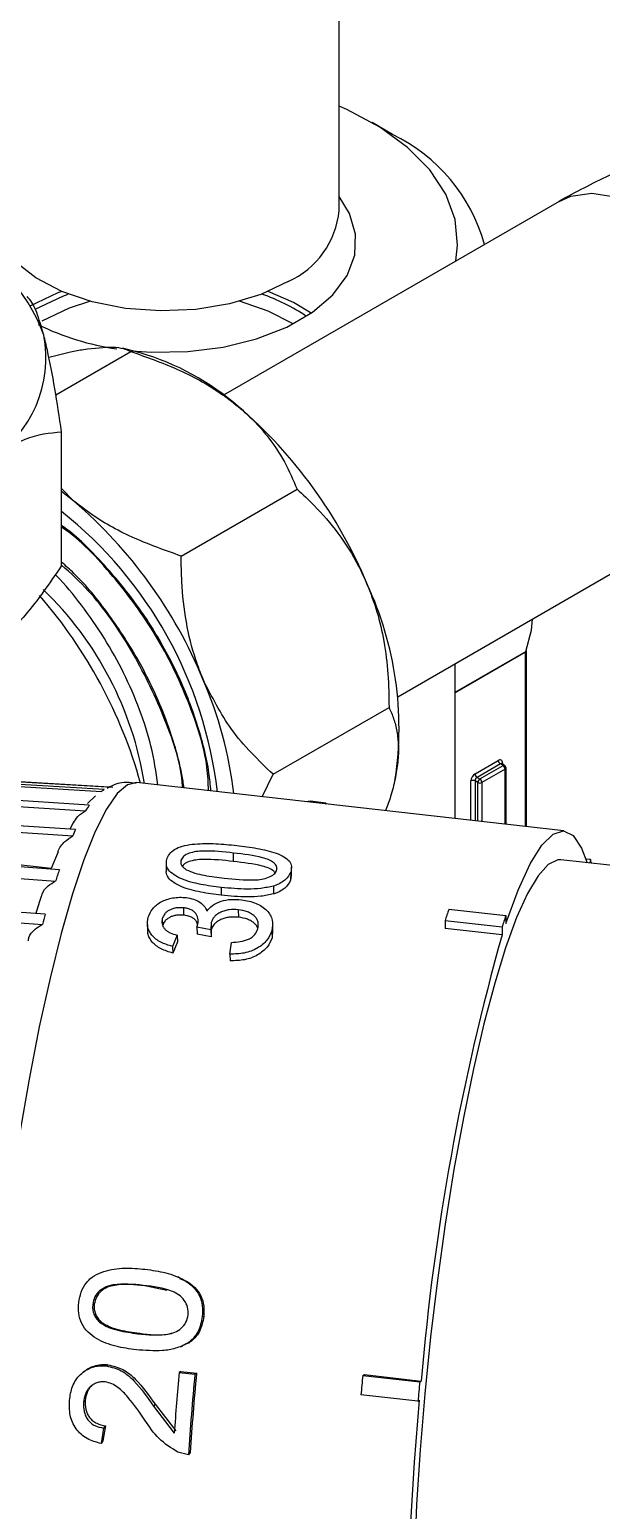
# Model space of a CAD drawing. Header units: millimetres. Extents: x 15 to 415, y 5 to 292.
# Drawn here: x 337.68 to 346.12, y 155.3 to 177.16 of the extents above; entities that cross this region are included whole.
import ezdxf

# ---------------------------------------------------------------- set-up
doc = ezdxf.new("R2010")
doc.units = ezdxf.units.MM

msp = doc.modelspace()

# ---------------------------------------------------------------- linework, layer by layer
at = {"color": 7, "linetype": 'Continuous', "lineweight": 25}
for p, q in [((342.2469, 174.4923), (342.2469, 184.1861)), ((343.0347, 175.6144), (342.7316, 175.7894)), ((345.4933, 174.6268), (340.5407, 171.7677)), ((338.0626, 171.7694), (339.1713, 172.4095)), ((339.3109, 172.3884), (339.0474, 172.4572)), ((338.1482, 169.2495), (338.1482, 171.2253)), ((338.3304, 170.2002), (338.1482, 170.3857)), ((338.3304, 170.2002), (338.1482, 170.3443)), ((339.9137, 169.3904), (341.6247, 170.3782)), ((343.1119, 167.3138), (348.0645, 170.1728)), ((345.0115, 165.3965), (345.0115, 167.9885)), ((343.9612, 165.5151), (343.9612, 167.8041)), ((341.272, 166.1682), (342.9829, 167.1559)), ((330.0164, 166.4344), (338.7388, 165.9164)), ((338.7769, 165.9418), (330.0546, 166.4608)), ((330.1828, 166.4967), (338.9051, 165.9777)), ((344.2529, 166.1755), (344.5964, 166.3738)), ((329.806, 166.1789), (338.5027, 165.6308)), ((338.5574, 165.7152), (329.8685, 166.2731)), ((338.8569, 165.9806), (332.997, 166.3293)), ((341.1092, 165.8372), (341.272, 166.1682)), ((344.6267, 166.3213), (344.2832, 166.123)), ((344.3237, 166.0997), (344.6671, 166.298)), ((344.6974, 166.2455), (344.354, 166.0472)), ((344.6671, 166.298), (344.6267, 166.3213)), ((344.6885, 166.3001), (344.6481, 166.3234)), ((344.71, 165.4306), (344.71, 166.263)), ((345.5658, 165.3339), (339.2568, 166.0464)), ((344.2933, 166.0472), (344.2529, 166.0705)), ((344.2832, 166.123), (344.3237, 166.0997)), ((329.6166, 165.8089), (338.3133, 165.2618)), ((338.3559, 165.3547), (329.6592, 165.9028)), ((338.6494, 165.8489), (338.5298, 165.7382)), ((341.8212, 165.7707), (341.7559, 165.7642)), ((342.052, 165.7447), (341.8212, 165.7707)), ((342.052, 165.7447), (342.05, 165.731)), ((342.0617, 165.7296), (342.052, 165.7447)), ((338.1165, 164.7603), (329.456, 165.4023)), ((338.3197, 165.452), (338.2697, 165.3602)), ((329.39, 165.2111), (338.0589, 164.5917)), ((337.9957, 164.7763), (336.932, 164.8965)), ((338.0996, 165.0219), (337.9957, 164.7763)), ((339.9136, 164.8481), (339.9144, 164.906)), ((340.6848, 164.8822), (340.6877, 165.0068)), ((348.3217, 164.5914), (345.5177, 164.9081)), ((345.9574, 164.9094), (345.8913, 164.9169)), ((345.9574, 164.9094), (345.9486, 164.8594)), ((337.9079, 164.1025), (329.2389, 164.7219)), ((341.5306, 164.7249), (341.529, 164.6037)), ((341.5393, 164.6729), (341.529, 164.6037)), ((329.1961, 164.5697), (337.865, 163.9511)), ((340.5047, 164.4983), (340.5052, 164.3832)), ((341.2771, 164.519), (341.2769, 164.4019)), ((339.9472, 164.1973), (339.9498, 164.0887)), ((340.7572, 164.1688), (340.7594, 164.0591)), ((343.8658, 164.1773), (344.707, 164.0823)), ((339.6354, 164.0402), (339.639, 163.9351)), ((340.3552, 163.9795), (340.3503, 163.8725)), ((340.3552, 163.9795), (340.3587, 163.874)), ((344.6511, 163.9114), (343.8099, 164.0064)), ((343.8099, 164.0064), (343.8111, 163.8935)), ((344.707, 164.0823), (344.7072, 163.9661)), ((339.8527, 163.7942), (339.7844, 163.6271)), ((339.8527, 163.7942), (339.8574, 163.6931)), ((340.1472, 163.9128), (340.1563, 163.9357)), ((340.3503, 163.8725), (340.1472, 163.9128)), ((340.1472, 163.9128), (340.1512, 163.8089)), ((340.3543, 163.7689), (340.1512, 163.8089)), ((340.3503, 163.8725), (340.3543, 163.7689)), ((340.3587, 163.874), (340.3543, 163.7689)), ((341.2518, 163.86), (341.2554, 163.7548)), ((341.2603, 163.8732), (341.2554, 163.7548)), ((344.6523, 163.7985), (343.8111, 163.8935)), ((344.6511, 163.9114), (344.6523, 163.7985)), ((339.7844, 163.6271), (339.7899, 163.5291)), ((339.8574, 163.6931), (339.7899, 163.5291)), ((340.634, 163.5134), (340.6561, 163.6863)), ((340.634, 163.5134), (340.6396, 163.4157)), ((339.3757, 158.6179), (339.3539, 158.6242)), ((339.7028, 158.5485), (339.3757, 158.6179)), ((338.6316, 158.3443), (338.609, 158.344)), ((338.729, 158.0879), (338.7059, 158.083)), ((340.2251, 158.1641), (340.2476, 158.1644)), ((339.2987, 157.9169), (339.2754, 157.91)), ((340.0312, 157.777), (339.9336, 157.7372)), ((340.0078, 157.769), (340.0312, 157.777)), ((338.8343, 157.4513), (338.8101, 157.4348)), ((339.909, 157.3534), (339.8848, 157.3373)), ((339.8848, 157.3373), (340.1157, 157.3112)), ((339.909, 157.3534), (340.1398, 157.3274)), ((340.1398, 157.3274), (340.1157, 157.3112)), ((342.5948, 157.295), (342.6185, 157.3063)), ((342.5948, 157.295), (343.436, 157.2)), ((342.6185, 157.3063), (343.4597, 157.2113)), ((343.436, 157.2), (343.4597, 157.2113)), ((343.4088, 156.9121), (342.5676, 157.0071)), ((338.4973, 156.9248), (338.4722, 156.8977)), ((339.5299, 156.8679), (339.5049, 156.8419)), ((339.5049, 156.8419), (339.8112, 156.4427)), ((339.5299, 156.8679), (339.8367, 156.4754)), ((343.4088, 156.9121), (343.433, 156.9287)), ((338.7694, 156.5173), (338.7304, 156.2894)), ((338.795, 156.5508), (338.7563, 156.3271)), ((338.795, 156.5508), (338.7694, 156.5173)), ((338.7563, 156.3271), (338.7304, 156.2894)), ((340.0215, 156.1205), (339.8629, 156.1626)), ((340.0474, 156.1586), (340.0215, 156.1205))]:
    msp.add_line(p, q, dxfattribs=at)
at = {"color": 8, "linetype": 'Continuous', "lineweight": 25}
for p, q in [((343.9612, 167.3823), (345.0011, 167.9826)), ((344.999, 167.971), (343.9612, 167.3719)), ((344.999, 165.3979), (344.999, 167.971)), ((344.657, 166.3388), (344.657, 166.3183)), ((344.6974, 165.432), (344.6974, 166.2455)), ((344.1923, 165.489), (344.1923, 166.0705)), ((344.2529, 166.0705), (344.2529, 165.4822)), ((344.2933, 165.4776), (344.2933, 166.0472)), ((344.354, 166.0472), (344.354, 165.4708))]:
    msp.add_line(p, q, dxfattribs=at)
at = {"color": 7, "linetype": 'Continuous', "lineweight": 25, "flags": 128}
for points in [[(343.9698, 173.7473), (343.996, 173.9779), (343.958, 174.3592), (343.8196, 174.7327), (343.5841, 175.0896), (343.2569, 175.4216), (342.8459, 175.7208), (342.3605, 175.9803), (342.2469, 176.0306)], [(339.1822, 172.422), (339.4742, 172.4011), (340.0104, 172.4084), (340.5346, 172.4743), (341.0276, 172.5962), (341.4718, 172.7697), (341.8511, 172.9887), (342.1518, 173.2451), (342.3629, 173.5298), (342.4769, 173.8323), (342.4897, 174.1419), (342.4008, 174.4473), (342.2469, 174.696)], [(341.4937, 173.4426), (341.0905, 173.2528), (340.6293, 173.1138), (340.1291, 173.0311), (339.6103, 173.0083), (339.0942, 173.0463), (338.6019, 173.1434), (338.1535, 173.2958), (337.7674, 173.4971), (337.4595, 173.7392), (337.2423, 174.0122), (337.1246, 174.3048), (337.104, 174.4923)], [(338.1513, 173.2967), (338.094, 173.2749), (337.6804, 173.0777)], [(337.7562, 173.034), (338.1675, 173.2289), (338.2464, 173.2582)], [(338.5743, 173.1508), (338.2604, 173.0489), (337.8572, 172.859)], [(341.5651, 172.8162), (341.1974, 173.0059), (340.7766, 173.1508)], [(341.8326, 172.9759), (341.5733, 173.1312), (341.1996, 173.2967)], [(345.0011, 167.9826), (345.0848, 168.2952), (345.0989, 168.4608)], [(344.7072, 163.9661), (344.8885, 164.4576), (345.0671, 164.8454), (345.2402, 165.1234), (345.4051, 165.2873), (345.5593, 165.3346), (345.7004, 165.2644), (345.826, 165.0779), (345.9088, 164.8639)], [(339.6941, 164.8583), (339.6935, 164.7987), (339.693, 164.7391)], [(345.5177, 164.9081), (345.4728, 164.9075), (345.3322, 164.8391), (345.183, 164.6721), (345.0272, 164.4087), (344.8671, 164.0527), (344.7048, 163.6091), (344.5427, 163.0841), (344.3831, 162.4851), (344.2281, 161.8204), (344.0799, 161.0995), (343.9407, 160.3323), (343.8124, 159.5298), (343.6968, 158.7031), (343.5954, 157.8639), (343.5098, 157.024), (343.4412, 156.1951), (343.3904, 155.3888), (343.3583, 154.6166)], [(341.5417, 164.6727), (341.5427, 164.7343), (341.5438, 164.7958)], [(339.4147, 163.9496), (339.4167, 163.8985), (339.4188, 163.8474)], [(341.268, 163.8733), (341.2665, 163.9275), (341.265, 163.9816)], [(339.8926, 158.7359), (339.8789, 158.742), (339.8651, 158.7482)], [(343.5367, 150.7163), (343.4409, 151.0801), (343.3646, 151.5469), (343.3089, 152.1093), (343.2747, 152.7589), (343.2626, 153.4857), (343.2727, 154.2786), (343.3049, 155.1255), (343.3586, 156.0134), (343.433, 156.9287)]]:
    msp.add_lwpolyline(points, dxfattribs=at)
at = {"color": 8, "linetype": 'Continuous', "lineweight": 25, "flags": 128}
for points in [[(345.4933, 174.6268), (345.6659, 174.7027), (345.9781, 174.7472), (346.3231, 174.6956), (346.6868, 174.55), (347.0542, 174.3163), (347.4104, 174.0042), (347.7407, 173.6265), (348.0316, 173.1985), (348.2712, 172.7378), (348.4498, 172.2632), (348.5599, 171.7943), (348.5971, 171.3502)], [(339.2568, 166.0464), (339.1221, 166.0155), (338.9704, 165.8843), (338.811, 165.6535), (338.6461, 165.3263), (338.4781, 164.9071), (338.3091, 164.4016), (338.1414, 163.8166), (337.9773, 163.1599), (337.819, 162.4406), (337.6686, 161.6683), (337.5283, 160.8534), (337.3998, 160.007), (337.285, 159.1406), (337.1853, 158.2658), (337.1022, 157.3945), (337.0367, 156.5384), (336.9897, 155.7092), (336.9619, 154.918)]]:
    msp.add_lwpolyline(points, dxfattribs=at)
at = {"color": 7, "linetype": 'Continuous', "lineweight": 25}
for centre, radius, start, end in [((341.9126, 173.2941), 2.5773, 15.71057, 64.19177), ((340.9665, 174.616), 1.2864, 294.19711, 354.48275), ((335.4488, 171.7617), 2.5937, 20.04359, 66.82315), ((340.1625, 170.5611), 2.8569, 55.97234, 70.7462), ((339.5018, 176.2576), 3.8459, 243.78465, 261.94657), ((336.1364, 172.3155), 1.7808, 302.4751, 10.84809), ((338.2483, 168.7273), 3.8122, 48.89263, 73.81433), ((336.2146, 166.301), 6.9778, 22.51519, 49.40893), ((333.7902, 164.9014), 6.9778, 22.51519, 49.40893), ((334.2815, 165.1911), 6.2089, 6.66641, 51.48188), ((332.4328, 164.1204), 7.1434, 15.58827, 41.01343), ((334.3368, 165.2259), 5.0998, 9.11047, 46.05611), ((338.1113, 166.8529), 5.019, 351.36157, 24.98708), ((345.0287, 167.9716), 0.0298, 158.22224, 181.12891), ((344.9886, 168.0053), 0.0259, 298.88737, 338.39654), ((334.6532, 165.1646), 6.0804, 6.79869, 23.33793), ((344.6201, 166.3448), 0.0374, 350.78596, 129.20329), ((344.6622, 166.3768), 0.0659, 182.60548, 237.39452), ((344.3239, 166.0645), 0.1317, 122.60548, 177.39452), ((344.3187, 166.1785), 0.0659, 182.60548, 237.39452), ((344.6316, 166.2425), 0.0659, 2.60548, 57.39452), ((344.6671, 166.263), 0.0429, 0, 60.00269), ((338.9796, 165.5966), 0.4003, 120.41965, 126.98364), ((344.2226, 166.012), 0.0659, 62.60967, 117.39033), ((344.3187, 166.0675), 0.0659, 122.60548, 177.39452), ((344.3591, 166.0442), 0.0659, 122.60548, 177.39452), ((344.3237, 166.1057), 0.0659, 242.60967, 297.39033), ((344.2882, 166.0442), 0.0659, 2.60548, 57.39452), ((340.0344, 164.6985), 1.793, 145.45877, 148.67116), ((342.3744, 163.4577), 4.4438, 154.72863, 156.04717), ((342.9849, 164.0806), 3.0859, 14.56925, 15.58015), ((347.5295, 161.4515), 9.9776, 160.63287, 161.65568), ((354.8433, 160.4925), 11.5794, 161.44506, 162.33433), ((353.4688, 159.6137), 16.1954, 163.90889, 164.46562), ((355.6845, 160.3975), 11.5794, 161.44506, 162.33433), ((378.2626, 154.3118), 34.9235, 164.23795, 175.23751), ((386.2841, 153.0655), 46.5955, 174.7399, 175.84367), ((385.9296, 153.0889), 46.0081, 174.7344, 176.22199), ((385.1053, 153.1833), 45.1561, 174.7344, 176.22199), ((390.6081, 152.6161), 48.2407, 174.43414, 174.77759), ((391.4493, 152.5211), 48.2407, 174.43414, 174.77759)]:
    msp.add_arc(centre, radius, start, end, dxfattribs=at)
at = {"color": 8, "linetype": 'Continuous', "lineweight": 25}
for centre, radius, start, end in [((344.9911, 167.9898), 0.0204, 292.60391, 357.30494), ((344.6393, 166.3038), 0.0216, 65.68605, 125.61817), ((344.6672, 166.3176), 0.0235, 115.75701, 159.68104), ((344.6797, 166.2804), 0.0216, 65.68605, 125.61817), ((344.6885, 166.2651), 0.0216, 294.37466, 354.3052)]:
    msp.add_arc(centre, radius, start, end, dxfattribs=at)
at = {"color": 7, "linetype": 'Continuous', "lineweight": 25}
for points, knots in [([(354.4011, 169.4831), (354.3986, 169.6418), (354.3917, 170.0872), (354.3158, 170.8002), (354.1458, 171.6035), (353.8986, 172.3323), (353.5786, 173.0019), (353.1924, 173.6047), (352.7269, 174.1516), (352.2058, 174.6162), (351.6388, 174.9963), (351.0342, 175.2915), (350.3998, 175.502), (349.7419, 175.6289), (349.0648, 175.6731), (348.3715, 175.6348), (347.6642, 175.5139), (346.9464, 175.3075), (346.2168, 175.0197), (345.7377, 174.7595), (345.4933, 174.6268)], [0, 0, 0, 0, 0.0350513, 0.098375, 0.1615112, 0.2235029, 0.2775035, 0.3358153, 0.3923042, 0.4471239, 0.5007026, 0.5535264, 0.6060196, 0.6586203, 0.7118331, 0.7661241, 0.821875, 0.8793123, 0.9384288, 1, 1, 1, 1]), ([(337.8854, 172.6507), (337.8501, 172.7741), (337.764, 173.0758), (337.686, 173.1685), (337.6398, 173.2233)], [0, 0, 0, 0, 0.4089539, 1, 1, 1, 1]), ([(338.1482, 171.2253), (338.1155, 171.441), (338.049, 171.8797), (337.9586, 172.3532), (337.9031, 172.5785), (337.8854, 172.6507)], [0, 0, 0, 0, 0.3967467, 0.8067521, 1, 1, 1, 1]), ([(338.4723, 172.4406), (338.6302, 172.4595), (338.9641, 172.4996), (339.0998, 172.4406), (339.1713, 172.4095)], [0, 0, 0, 0, 0.4724924, 1, 1, 1, 1]), ([(337.9583, 172.3259), (338.0695, 172.3545), (338.2568, 172.4027), (338.4101, 172.4297), (338.4723, 172.4406)], [0, 0, 0, 0, 0.5940915, 1, 1, 1, 1]), ([(339.1713, 172.4095), (339.4016, 172.3279), (339.8698, 172.1622), (340.3999, 171.8751), (340.6686, 171.6666), (340.7547, 171.5997)], [0, 0, 0, 0, 0.3967467, 0.8067521, 1, 1, 1, 1]), ([(340.7547, 171.5997), (340.8332, 171.5307), (340.9913, 171.3918), (341.2277, 171.1191), (341.4539, 170.7809), (341.5674, 170.5133), (341.6247, 170.3782)], [0, 0, 0, 0, 0.1893593, 0.3812577, 0.6874988, 1, 1, 1, 1]), ([(337.0926, 170.8132), (337.2678, 170.9298), (337.6388, 171.1767), (337.9723, 171.2085), (338.1482, 171.2253)], [0, 0, 0, 0, 0.4724924, 1, 1, 1, 1]), ([(341.6247, 170.3782), (341.7098, 170.2994), (341.9239, 170.1014), (342.2393, 169.7324), (342.498, 169.3328), (342.6194, 169.0641), (342.6605, 168.973)], [0, 0, 0, 0, 0.20561369, 0.51701168, 0.83616664, 1, 1, 1, 1]), ([(339.9137, 169.3904), (339.6835, 169.472), (339.2153, 169.6378), (338.6852, 169.9248), (338.4164, 170.1334), (338.3304, 170.2002)], [0, 0, 0, 0, 0.3967467, 0.8067521, 1, 1, 1, 1]), ([(340.3528, 165.9226), (340.3452, 166.0107), (340.3276, 166.2134), (340.2296, 166.669), (340.0346, 167.2879), (339.6856, 168.0239), (339.2436, 168.7224), (338.7248, 169.3301), (338.3481, 169.7087), (338.15, 169.8382), (338.1482, 169.8394)], [0, 0, 0, 0, 0.065358, 0.1502938, 0.3199159, 0.4895379, 0.6591597, 0.8287815, 0.9984032, 1, 1, 1, 1]), ([(340.3184, 165.9265), (340.3137, 166.0398), (340.2966, 166.4491), (340.0376, 167.2516), (339.567, 168.2307), (338.9195, 169.1092), (338.4201, 169.637), (338.1529, 169.8155), (338.1482, 169.8186)], [0, 0, 0, 0, 0.0864465, 0.3123815, 0.5412502, 0.7671107, 0.9959014, 1, 1, 1, 1]), ([(338.1482, 169.2495), (337.9723, 168.9916), (337.6388, 168.5028), (337.2678, 168.1706), (337.0926, 168.0137)], [0, 0, 0, 0, 0.5275076, 1, 1, 1, 1]), ([(339.9572, 165.9673), (339.9469, 166.0339), (339.9144, 166.2445), (339.8134, 166.6274), (339.6172, 167.1902), (339.3036, 167.8467), (338.856, 168.5315), (338.4605, 169.0268), (338.2097, 169.2452), (338.1482, 169.2987)], [0, 0, 0, 0, 0.0578464, 0.1829771, 0.3200712, 0.5250867, 0.7296213, 0.933675, 1, 1, 1, 1]), ([(339.9347, 165.9698), (339.9329, 165.9996), (339.9129, 166.3277), (339.6671, 167.0454), (339.2, 168.0093), (338.6641, 168.7878), (338.2815, 169.1369), (338.1482, 169.2584)], [0, 0, 0, 0, 0.0273126, 0.3015518, 0.579352, 0.8535008, 1, 1, 1, 1]), ([(340.2362, 167.5734), (340.1994, 167.6671), (340.0929, 167.9385), (339.9784, 168.4214), (339.9194, 168.939), (339.9153, 169.2635), (339.9137, 169.3904)], [0, 0, 0, 0, 0.1638321, 0.4746302, 0.7943879, 1, 1, 1, 1]), ([(339.5697, 166.0111), (339.5427, 166.2021), (339.4915, 166.564), (339.3067, 167.1272), (339.0758, 167.662), (338.7855, 168.1853), (338.4481, 168.6639), (338.1974, 168.9798), (338.0584, 169.1115), (338.0513, 169.1181)], [0, 0, 0, 0, 0.1792442, 0.3395677, 0.5045407, 0.6648633, 0.8297967, 0.9913872, 1, 1, 1, 1]), ([(342.6605, 168.973), (342.7118, 168.8384), (342.8155, 168.5665), (342.9146, 168.1192), (342.9748, 167.646), (342.9802, 167.32), (342.9829, 167.1559)], [0, 0, 0, 0, 0.2339983, 0.4727101, 0.7345837, 1, 1, 1, 1]), ([(345.0115, 167.9885), (345.0117, 167.9907), (345.012, 167.9944), (345.0122, 167.9948), (345.0123, 167.9949)], [0, 0, 0, 0, 0.6245285, 1, 1, 1, 1]), ([(341.272, 166.1682), (341.0544, 166.3765), (340.642, 166.7712), (340.3664, 167.316), (340.2362, 167.5734)], [0, 0, 0, 0, 0.5275076, 1, 1, 1, 1]), ([(342.9829, 167.1559), (343.0068, 167.1017), (343.0548, 166.9928), (343.1023, 166.8037), (343.1252, 166.5902), (343.1195, 166.3559), (343.0884, 166.1827), (343.0733, 166.0991)], [0, 0, 0, 0, 0.1977545, 0.3966796, 0.6005789, 0.8069359, 1, 1, 1, 1]), ([(344.6485, 166.3234), (344.6459, 166.3262), (344.6433, 166.3291), (344.6437, 166.3276), (344.6437, 166.3276)], [0, 0, 0, 0, 0.9615179, 1, 1, 1, 1]), ([(339.2506, 166.0348), (339.2012, 166.0417), (339.0678, 166.0603), (338.9139, 166.0165), (338.838, 165.9701), (338.8224, 165.9606)], [0, 0, 0, 0, 0.31837513, 0.8602359, 1, 1, 1, 1]), ([(343.0733, 166.0991), (343.0535, 166.0139), (343.0183, 165.8635), (342.9588, 165.7015), (342.9329, 165.6313)], [0, 0, 0, 0, 0.5659871, 1, 1, 1, 1]), ([(338.3232, 165.4497), (338.3425, 165.4829), (338.3859, 165.5577), (338.461, 165.6047), (338.5027, 165.6308)], [0, 0, 0, 0, 0.4439875, 1, 1, 1, 1]), ([(338.0972, 165.0226), (338.0977, 165.0245), (338.1114, 165.0844), (338.1854, 165.1736), (338.274, 165.2346), (338.3133, 165.2618)], [0, 0, 0, 0, 0.018188, 0.5634656, 1, 1, 1, 1]), ([(339.7072, 164.9309), (339.7206, 164.9576), (339.7474, 165.011), (339.8366, 165.0767), (339.9637, 165.122), (340.1651, 165.1465), (340.4268, 165.1502), (340.6316, 165.1286), (340.734, 165.1178)], [0, 0, 0, 0, 0.1264994, 0.2525475, 0.3776578, 0.5024578, 0.751109, 1, 1, 1, 1]), ([(340.734, 165.1178), (340.8353, 165.1051), (341.0376, 165.0796), (341.2777, 165.0236), (341.4356, 164.9545), (341.5197, 164.8869), (341.5522, 164.8071), (341.5378, 164.7524), (341.5306, 164.7249)], [0, 0, 0, 0, 0.2489047, 0.4974834, 0.6223125, 0.7475325, 0.873476, 1, 1, 1, 1]), ([(340.5047, 164.4983), (340.4034, 164.5115), (340.201, 164.5378), (339.9604, 164.6014), (339.8027, 164.6817), (339.7188, 164.7591), (339.6858, 164.847), (339.7, 164.9028), (339.7072, 164.9309)], [0, 0, 0, 0, 0.2489196, 0.4974993, 0.6223655, 0.7475698, 0.8734839, 1, 1, 1, 1]), ([(339.9144, 164.906), (339.9124, 164.8997), (339.9083, 164.8871), (339.9069, 164.8611), (339.9162, 164.8285), (339.9449, 164.7915), (339.975, 164.7705), (339.9901, 164.76)], [0, 0, 0, 0, 0.1257548, 0.2513864, 0.5017456, 0.7512825, 1, 1, 1, 1]), ([(340.6877, 165.0068), (340.5396, 165.0227), (340.3544, 165.0426), (340.1302, 165.0299), (340.0293, 165.0047), (339.9467, 164.9637), (339.9252, 164.9253), (339.9144, 164.906)], [0, 0, 0, 0, 0.4979511, 0.6227535, 0.7479571, 0.873668, 1, 1, 1, 1]), ([(340.6848, 164.8822), (340.5369, 164.8981), (340.3521, 164.918), (340.1276, 164.9062), (340.0281, 164.8814), (339.9559, 164.8489), (339.9386, 164.8209), (339.9327, 164.8115)], [0, 0, 0, 0, 0.5333013, 0.6666605, 0.7998172, 0.932696, 1, 1, 1, 1]), ([(341.3086, 164.7017), (341.3003, 164.7143), (341.2798, 164.7452), (341.2102, 164.7844), (341.0161, 164.8432), (340.832, 164.8649), (340.6848, 164.8822)], [0, 0, 0, 0, 0.103117, 0.2523873, 0.4019514, 1, 1, 1, 1]), ([(341.3229, 164.7484), (341.3263, 164.7684), (341.333, 164.8082), (341.2864, 164.8632), (341.2141, 164.9083), (341.018, 164.9675), (340.8344, 164.9893), (340.6877, 165.0068)], [0, 0, 0, 0, 0.1262341, 0.2519697, 0.3771553, 0.5019799, 1, 1, 1, 1]), ([(340.5052, 164.3832), (340.4039, 164.3964), (340.2015, 164.4226), (339.9614, 164.4854), (339.8023, 164.5646), (339.7205, 164.6405), (339.6894, 164.7029), (339.6948, 164.7345), (339.6955, 164.7386)], [0, 0, 0, 0, 0.2804886, 0.5602659, 0.7002841, 0.8399536, 0.9796228, 1, 1, 1, 1]), ([(339.9901, 164.76), (340.0305, 164.7426), (340.1114, 164.7077), (340.3029, 164.6667), (340.4511, 164.6476), (340.5499, 164.6348)], [0, 0, 0, 0, 0.2499109, 0.5000071, 1, 1, 1, 1]), ([(340.5499, 164.6348), (340.6974, 164.6193), (340.8818, 164.6), (341.1063, 164.6163), (341.206, 164.6464), (341.2898, 164.6901), (341.3119, 164.7289), (341.3229, 164.7484)], [0, 0, 0, 0, 0.4979741, 0.6227974, 0.7479899, 0.8737186, 1, 1, 1, 1]), ([(341.5306, 164.7249), (341.5093, 164.6842), (341.4774, 164.623), (341.3864, 164.5647), (341.327, 164.5362), (341.2937, 164.5247), (341.2771, 164.519)], [0, 0, 0, 0, 0.5003167, 0.7504277, 0.8753328, 1, 1, 1, 1]), ([(337.8526, 164.3619), (337.8548, 164.3751), (337.8647, 164.4367), (337.9363, 164.5207), (338.0211, 164.5698), (338.0589, 164.5917)], [0, 0, 0, 0, 0.130545, 0.611752, 1, 1, 1, 1]), ([(341.2771, 164.519), (341.2154, 164.5057), (341.0921, 164.4792), (340.828, 164.4693), (340.6339, 164.4867), (340.5047, 164.4983)], [0, 0, 0, 0, 0.2503766, 0.5004768, 1, 1, 1, 1]), ([(341.2769, 164.4019), (341.2153, 164.389), (341.0921, 164.3632), (340.8283, 164.3541), (340.6344, 164.3716), (340.5052, 164.3832)], [0, 0, 0, 0, 0.2496847, 0.4998081, 1, 1, 1, 1]), ([(341.529, 164.6037), (341.5079, 164.5637), (341.4763, 164.5035), (341.3858, 164.4466), (341.3267, 164.4187), (341.2935, 164.4075), (341.2769, 164.4019)], [0, 0, 0, 0, 0.4988163, 0.7491523, 0.8745511, 1, 1, 1, 1]), ([(337.8489, 164.3629), (337.8347, 164.3242), (337.8075, 164.2494), (337.7811, 164.157), (337.7684, 164.1125)], [0, 0, 0, 0, 0.51765314, 1, 1, 1, 1]), ([(339.4263, 164.0587), (339.4446, 164.1019), (339.481, 164.1881), (339.5885, 164.2744), (339.6982, 164.3224), (339.7908, 164.3446), (339.8885, 164.3559), (339.9532, 164.3511), (339.9855, 164.3487)], [0, 0, 0, 0, 0.2517519, 0.502305, 0.6261915, 0.7518671, 0.8761987, 1, 1, 1, 1]), ([(339.9472, 164.1973), (339.9112, 164.1991), (339.8568, 164.2018), (339.7885, 164.1846), (339.742, 164.1653), (339.702, 164.1404), (339.6596, 164.1), (339.6451, 164.0642), (339.6354, 164.0402)], [0, 0, 0, 0, 0.2469801, 0.3728258, 0.4966206, 0.6240573, 0.7480747, 1, 1, 1, 1]), ([(340.1563, 163.9358), (340.1613, 163.9645), (340.1713, 164.022), (340.1471, 164.0913), (340.1084, 164.1402), (340.0635, 164.1691), (340.0171, 164.1849), (339.9778, 164.1935), (339.9574, 164.196), (339.9472, 164.1973)], [0, 0, 0, 0, 0.2519183, 0.5028883, 0.6265587, 0.7521146, 0.8759847, 0.9379918, 1, 1, 1, 1]), ([(339.9855, 164.3487), (340.0233, 164.3423), (340.0989, 164.3296), (340.1928, 164.2833), (340.2487, 164.2318), (340.2787, 164.1851), (340.2888, 164.1603), (340.2938, 164.148)], [0, 0, 0, 0, 0.2482435, 0.4972646, 0.7476165, 0.8736526, 1, 1, 1, 1]), ([(340.2938, 164.148), (340.3187, 164.1783), (340.3684, 164.2389), (340.4978, 164.2995), (340.6504, 164.3282), (340.7534, 164.3206), (340.8049, 164.3168)], [0, 0, 0, 0, 0.2522558, 0.5025836, 0.7514048, 1, 1, 1, 1]), ([(340.7572, 164.1688), (340.7118, 164.1713), (340.6435, 164.175), (340.5558, 164.1565), (340.4961, 164.1339), (340.4435, 164.104), (340.3867, 164.055), (340.3678, 164.0097), (340.3552, 163.9795)], [0, 0, 0, 0, 0.2472566, 0.37181998, 0.49688084, 0.62220962, 0.74829133, 1, 1, 1, 1]), ([(341.0457, 163.8892), (341.0513, 163.9222), (341.0598, 163.972), (341.0322, 164.0339), (340.9974, 164.0754), (340.9502, 164.1106), (340.8743, 164.1489), (340.8039, 164.1608), (340.7572, 164.1688)], [0, 0, 0, 0, 0.2517095, 0.3786863, 0.5030093, 0.627341, 0.7525732, 1, 1, 1, 1]), ([(340.8049, 164.3168), (340.88, 164.3033), (340.993, 164.2829), (341.1101, 164.2181), (341.1811, 164.1596), (341.2335, 164.0923), (341.2742, 163.9931), (341.2608, 163.9132), (341.2518, 163.86)], [0, 0, 0, 0, 0.2469899, 0.371253, 0.4967098, 0.6220608, 0.7481982, 1, 1, 1, 1]), ([(337.6564, 163.7094), (337.6591, 163.7265), (337.6692, 163.7924), (337.7423, 163.8802), (337.8273, 163.9293), (337.865, 163.9511)], [0, 0, 0, 0, 0.1633039, 0.6279872, 1, 1, 1, 1]), ([(339.7844, 163.6271), (339.7249, 163.6457), (339.6056, 163.6828), (339.4716, 163.788), (339.4034, 163.9223), (339.4186, 164.0131), (339.4263, 164.0587)], [0, 0, 0, 0, 0.2483817, 0.4973093, 0.7478382, 1, 1, 1, 1]), ([(339.6354, 164.0402), (339.6309, 164.0135), (339.624, 163.9733), (339.6435, 163.9209), (339.6684, 163.885), (339.7044, 163.8536), (339.7636, 163.8197), (339.8173, 163.8043), (339.8527, 163.7942)], [0, 0, 0, 0, 0.2516073, 0.3784594, 0.5028006, 0.6244114, 0.7521425, 1, 1, 1, 1]), ([(339.9498, 164.0887), (339.9138, 164.0905), (339.8598, 164.0933), (339.7915, 164.0767), (339.745, 164.0578), (339.705, 164.0334), (339.6629, 163.9938), (339.6486, 163.9586), (339.639, 163.9351)], [0, 0, 0, 0, 0.2492493, 0.3746434, 0.499725, 0.6268302, 0.7501855, 1, 1, 1, 1]), ([(340.1573, 163.9438), (340.1527, 163.9616), (340.1447, 163.993), (340.1107, 164.0323), (340.0661, 164.0609), (340.0196, 164.0764), (339.9804, 164.0849), (339.96, 164.0874), (339.9498, 164.0887)], [0, 0, 0, 0, 0.2452579, 0.4318408, 0.6222461, 0.8108604, 0.9054121, 1, 1, 1, 1]), ([(340.7594, 164.0591), (340.7141, 164.0616), (340.646, 164.0654), (340.5583, 164.0475), (340.4987, 164.0253), (340.4464, 163.9962), (340.3898, 163.9481), (340.3711, 163.9036), (340.3587, 163.874)], [0, 0, 0, 0, 0.24946473, 0.3747144, 0.49999381, 0.62507425, 0.750473, 1, 1, 1, 1]), ([(341.046, 163.895), (341.042, 163.9054), (341.0324, 163.9309), (340.9995, 163.9668), (340.9526, 164.0016), (340.8763, 164.0394), (340.8061, 164.0512), (340.7594, 164.0591)], [0, 0, 0, 0, 0.1190666, 0.2942188, 0.4700444, 0.6477496, 1, 1, 1, 1]), ([(339.7899, 163.5291), (339.7305, 163.5474), (339.6117, 163.5839), (339.498, 163.6706), (339.4443, 163.7528), (339.4201, 163.8062), (339.4234, 163.8378), (339.4244, 163.8468)], [0, 0, 0, 0, 0.31239756, 0.62390166, 0.77973214, 0.93679546, 1, 1, 1, 1]), ([(341.2518, 163.86), (341.2324, 163.8117), (341.1938, 163.7154), (341.0449, 163.596), (340.8491, 163.5182), (340.7056, 163.515), (340.634, 163.5134)], [0, 0, 0, 0, 0.2522861, 0.5029377, 0.7519593, 1, 1, 1, 1]), ([(341.2554, 163.7548), (341.2364, 163.7074), (341.2079, 163.6364), (341.1226, 163.5537), (341.018, 163.4836), (340.8536, 163.4197), (340.711, 163.4171), (340.6396, 163.4157)], [0, 0, 0, 0, 0.2499019, 0.374336, 0.5005638, 0.7500919, 1, 1, 1, 1]), ([(340.6561, 163.6863), (340.6998, 163.6891), (340.7874, 163.6947), (340.8937, 163.7233), (340.9626, 163.7639), (341.0163, 163.8149), (341.034, 163.8595), (341.0457, 163.8892)], [0, 0, 0, 0, 0.24853497, 0.49706402, 0.6214198, 0.74821002, 1, 1, 1, 1]), ([(338.4016, 158.37), (338.4107, 158.4222), (338.4289, 158.5265), (338.5067, 158.6669), (338.6249, 158.7742), (338.8193, 158.8501), (339.0761, 158.8915), (339.2807, 158.8717), (339.383, 158.8618)], [0, 0, 0, 0, 0.1264994, 0.2525475, 0.3776578, 0.5024578, 0.751109, 1, 1, 1, 1]), ([(339.383, 158.8618), (339.4844, 158.8475), (339.6872, 158.819), (339.9315, 158.7301), (340.097, 158.6053), (340.1897, 158.4772), (340.2337, 158.3225), (340.228, 158.217), (340.2251, 158.1641)], [0, 0, 0, 0, 0.2489047, 0.4974834, 0.6223125, 0.7475325, 0.873476, 1, 1, 1, 1]), ([(339.8878, 158.7266), (339.9232, 158.7147), (340.0072, 158.6863), (340.1178, 158.5967), (340.2116, 158.4726), (340.2559, 158.32), (340.2504, 158.2163), (340.2476, 158.1644)], [0, 0, 0, 0, 0.154186, 0.3658578, 0.5770883, 0.7883348, 1, 1, 1, 1]), ([(339.3539, 158.6242), (339.2059, 158.6392), (339.0209, 158.6579), (338.8023, 158.6068), (338.707, 158.5455), (338.6319, 158.4565), (338.6167, 158.3815), (338.609, 158.344)], [0, 0, 0, 0, 0.4979511, 0.6227535, 0.7479571, 0.873668, 1, 1, 1, 1]), ([(339.3757, 158.6179), (339.2278, 158.6329), (339.043, 158.6517), (338.8246, 158.602), (338.7294, 158.5422), (338.6544, 158.455), (338.6392, 158.3812), (338.6316, 158.3443)], [0, 0, 0, 0, 0.5004746, 0.625625, 0.7505855, 0.8752851, 1, 1, 1, 1]), ([(340.0173, 158.1876), (340.0176, 158.2258), (340.0181, 158.3021), (339.964, 158.4045), (339.8861, 158.486), (339.6845, 158.5827), (339.5008, 158.6057), (339.3539, 158.6242)], [0, 0, 0, 0, 0.12623408, 0.25196969, 0.3771553, 0.5019799, 1, 1, 1, 1]), ([(339.2524, 157.6722), (339.1509, 157.6866), (338.9479, 157.7152), (338.7016, 157.8036), (338.5341, 157.9287), (338.4395, 158.0569), (338.3935, 158.2114), (338.3989, 158.3171), (338.4016, 158.37)], [0, 0, 0, 0, 0.2489196, 0.4974993, 0.6223655, 0.7475698, 0.8734839, 1, 1, 1, 1]), ([(338.609, 158.344), (338.608, 158.3319), (338.606, 158.3077), (338.6086, 158.2593), (338.6228, 158.2001), (338.6567, 158.1354), (338.6895, 158.1005), (338.7059, 158.083)], [0, 0, 0, 0, 0.1257548, 0.2513864, 0.5017456, 0.7512825, 1, 1, 1, 1]), ([(338.6316, 158.3443), (338.6306, 158.3324), (338.6286, 158.3087), (338.6314, 158.2611), (338.6457, 158.2029), (338.6797, 158.1394), (338.7126, 158.1051), (338.729, 158.0879)], [0, 0, 0, 0, 0.1251768, 0.2502868, 0.500035, 0.7499143, 1, 1, 1, 1]), ([(338.7059, 158.083), (338.7484, 158.0555), (338.8333, 158.0006), (339.0278, 157.9448), (339.1764, 157.9239), (339.2754, 157.91)], [0, 0, 0, 0, 0.2499109, 0.5000071, 1, 1, 1, 1]), ([(338.729, 158.0879), (338.7715, 158.0608), (338.8566, 158.0066), (339.0511, 157.9516), (339.1997, 157.9308), (339.2987, 157.9169)], [0, 0, 0, 0, 0.2494139, 0.4995671, 1, 1, 1, 1]), ([(339.2754, 157.91), (339.4227, 157.8953), (339.6069, 157.8769), (339.8249, 157.9254), (339.9181, 157.9882), (339.9938, 158.0754), (340.0095, 158.1501), (340.0173, 158.1876)], [0, 0, 0, 0, 0.4979741, 0.6227974, 0.7479899, 0.8737186, 1, 1, 1, 1]), ([(340.2251, 158.1641), (340.2104, 158.0863), (340.1884, 157.9696), (340.1081, 157.8582), (340.0542, 157.8031), (340.0233, 157.7804), (340.0078, 157.769)], [0, 0, 0, 0, 0.5003167, 0.7504277, 0.8753328, 1, 1, 1, 1]), ([(340.2476, 158.1644), (340.2331, 158.088), (340.2112, 157.9732), (340.1312, 157.8642), (340.0774, 157.8103), (340.0466, 157.7881), (340.0312, 157.777)], [0, 0, 0, 0, 0.4988163, 0.7491523, 0.8745511, 1, 1, 1, 1]), ([(339.2987, 157.9169), (339.4476, 157.8967), (339.6117, 157.8744), (339.7679, 157.9169), (339.7824, 157.9209)], [0, 0, 0, 0, 0.9069801, 1, 1, 1, 1]), ([(340.0078, 157.769), (339.9494, 157.7411), (339.8324, 157.6853), (339.5745, 157.6483), (339.3812, 157.6627), (339.2524, 157.6722)], [0, 0, 0, 0, 0.25037665, 0.50047675, 1, 1, 1, 1]), ([(339.9096, 157.7206), (339.9141, 157.7224), (339.9232, 157.7259), (339.9323, 157.7294), (339.9368, 157.7311)], [0, 0, 0, 0, 0.5000015, 1, 1, 1, 1]), ([(338.2649, 156.9262), (338.2749, 156.9966), (338.2901, 157.1022), (338.3555, 157.2282), (338.423, 157.3097), (338.5064, 157.3741), (338.6014, 157.4199), (338.6878, 157.4364), (338.7577, 157.4396), (338.7926, 157.4364), (338.8101, 157.4348)], [0, 0, 0, 0, 0.2516877, 0.3774668, 0.5027967, 0.6279242, 0.7520739, 0.8760112, 0.9380085, 1, 1, 1, 1]), ([(338.4846, 157.3527), (338.5004, 157.3656), (338.5429, 157.4002), (338.6263, 157.4368), (338.712, 157.4532), (338.7819, 157.4562), (338.8168, 157.453), (338.8343, 157.4513)], [0, 0, 0, 0, 0.16399216, 0.44185128, 0.7206606, 0.86031026, 1, 1, 1, 1]), ([(338.8101, 157.4348), (338.8861, 157.4163), (339.0388, 157.3792), (339.2809, 157.166), (339.4152, 156.9717), (339.5049, 156.8419)], [0, 0, 0, 0, 0.2477429, 0.4974241, 1, 1, 1, 1]), ([(338.8343, 157.4513), (338.9102, 157.4331), (339.0624, 157.3966), (339.3048, 157.1873), (339.4398, 156.9957), (339.5299, 156.8679)], [0, 0, 0, 0, 0.2489973, 0.4988253, 1, 1, 1, 1]), ([(338.4822, 157.3542), (338.4789, 157.3516), (338.4721, 157.3463), (338.4654, 157.3411), (338.462, 157.3384)], [0, 0, 0, 0, 0.4999984, 1, 1, 1, 1]), ([(338.7912, 157.1985), (338.7707, 157.1996), (338.7295, 157.2019), (338.6696, 157.1884), (338.6143, 157.1612), (338.566, 157.1227), (338.5266, 157.0742), (338.487, 157.0011), (338.4781, 156.9391), (338.4722, 156.8977)], [0, 0, 0, 0, 0.1238355, 0.2477501, 0.3676664, 0.4971161, 0.6224995, 0.7482459, 1, 1, 1, 1]), ([(339.3793, 156.6364), (339.2992, 156.7508), (339.1793, 156.9221), (339.0113, 157.1014), (338.8923, 157.1766), (338.8249, 157.1912), (338.7912, 157.1985)], [0, 0, 0, 0, 0.501966, 0.7517028, 0.8761397, 1, 1, 1, 1]), ([(338.5957, 157.1464), (338.5944, 157.1455), (338.5771, 157.1322), (338.552, 157.0974), (338.5117, 157.0268), (338.503, 156.9656), (338.4973, 156.9248)], [0, 0, 0, 0, 0.0192493, 0.2646437, 0.5100038, 1, 1, 1, 1]), ([(338.7304, 156.2894), (338.6599, 156.3088), (338.5536, 156.3381), (338.4327, 156.4235), (338.3587, 156.5059), (338.3051, 156.6024), (338.2614, 156.7432), (338.2635, 156.8531), (338.2649, 156.9262)], [0, 0, 0, 0, 0.2474197, 0.3728759, 0.496729, 0.6215912, 0.7480573, 1, 1, 1, 1]), ([(338.4722, 156.8977), (338.4715, 156.8524), (338.4703, 156.7844), (338.5005, 156.6981), (338.5351, 156.6391), (338.582, 156.5891), (338.6588, 156.5392), (338.7252, 156.5261), (338.7694, 156.5173)], [0, 0, 0, 0, 0.25203043, 0.37796163, 0.50342776, 0.62837186, 0.75278696, 1, 1, 1, 1]), ([(338.4973, 156.9248), (338.4966, 156.8803), (338.4956, 156.8135), (338.5259, 156.7287), (338.5606, 156.6707), (338.6077, 156.6215), (338.6845, 156.5725), (338.7508, 156.5595), (338.795, 156.5508)], [0, 0, 0, 0, 0.2498818, 0.3750653, 0.5002031, 0.6253472, 0.7504949, 1, 1, 1, 1]), ([(339.8629, 156.1626), (339.7655, 156.2238), (339.5695, 156.3469), (339.4429, 156.5396), (339.3793, 156.6364)], [0, 0, 0, 0, 0.4973997, 1, 1, 1, 1])]:
    msp.add_open_spline(points, degree=3, knots=knots, dxfattribs=at)

doc.saveas('drawing.dxf')
